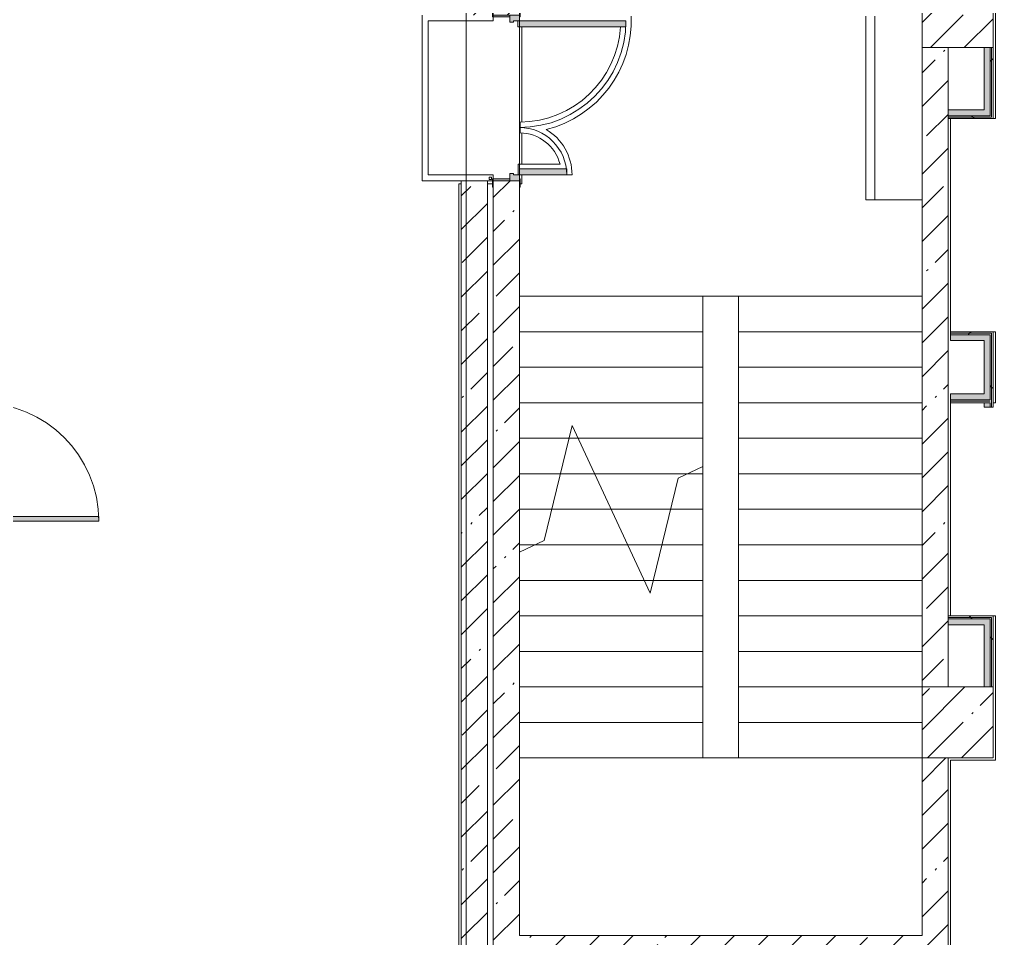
# Model space of a CAD drawing. Header units: millimetres. Extents: x 81494 to 296443, y -8553 to 29000.
# Drawn here: x 203973 to 212213, y 15175 to 22937 of the extents above; entities that cross this region are included whole.
import ezdxf

# ---------------------------------------------------------------- set-up
doc = ezdxf.new("R2010")
doc.units = ezdxf.units.MM
for name, color, linetype, lineweight, true_color in [('A-DOOR-5', 7, 'Continuous', 5, 0xe2e2e2), ('A-DOOR-6', 7, 'Continuous', 5, 0xaaaaaa), ('A-DOOR-FRAM-4', 7, 'Continuous', 5, 0xe2e2e2), ('A-DOOR-FRAM-5', 7, 'Continuous', 5, 0xaaaaaa), ('A-FLOR-2', 7, 'Continuous', 5, 0xaaaaaa), ('I-WALL-1', 7, 'Continuous', 5, 0xe7e7e7)]:
    doc.layers.add(name, color=color, linetype=linetype, lineweight=lineweight, true_color=true_color)
for name, color, linetype, lineweight in [('A-WALL', 7, 'Continuous', 9), ('A-WALL-4', 7, 'Continuous', 5), ('I-WALL-3', 7, 'Continuous', 5), ('S-COLS-1', 7, 'Continuous', 5), ('S-STRS-2', 7, 'Continuous', 5), ('S-STRS-MBND-1', 7, 'Continuous', 5), ('Оси', 7, 'Continuous', 9)]:
    doc.layers.add(name, color=color, linetype=linetype, lineweight=lineweight)
pattern_1 = [(45, (169433.17, 0), (-285.123, 285.123), []), (45, (169718.3, 0), (-285.123, 285.123), [504.031, -100.806, 16.764, -84.042])]
pattern_2 = [(45, (169433.2, 0), (-530.33, 530.33), []), (135, (169433.2, 0), (-530.33, -530.33), [])]

# ---------------------------------------------------------------- blocks, each defined once
blk = doc.blocks.new('BSC_Колонна _Прямоугольная - 600х600-V209-1_3_4_птичка')
at = {"layer": 'S-COLS-1'}
h = blk.add_hatch(dxfattribs=at)
h.set_pattern_fill('FP_140', color=256, style=0, pattern_type=2)
h.set_pattern_definition([(45, (-42460, -17000), (-285.123, 285.123), []), (45, (-42174.88, -17000), (-285.123, 285.123), [504.031, -100.806, 16.764, -84.042])])
h.paths.add_polyline_path([(-300, -300), (300, -300), (300, 300), (-300, 300), (-300, 265.8)])
for p, q in [((300, 300), (-300, 300)), ((-300, 300), (-300, -300)), ((300, -300), (300, 300)), ((-300, -300), (300, -300))]:
    blk.add_line(p, q, dxfattribs=at)
blk = doc.blocks.new('BSC_Колонна _Прямоугольная - 600х600-V210-1_3_4_птичка')
at = {"layer": 'S-COLS-1'}
h = blk.add_hatch(dxfattribs=at)
h.set_pattern_fill('FP_141', color=256, style=0, pattern_type=2)
h.set_pattern_definition([(45, (-42460, -23000), (-285.123, 285.123), []), (45, (-42174.88, -23000), (-285.123, 285.123), [504.031, -100.806, 16.764, -84.042])])
h.paths.add_polyline_path([(300, -300), (300, 300), (-300, 300), (-300, -300), (-80, -300)])
for p, q in [((300, 300), (-300, 300)), ((-300, 300), (-300, -300)), ((300, -300), (300, 300)), ((-300, -300), (300, -300))]:
    blk.add_line(p, q, dxfattribs=at)
blk = doc.blocks.new('110_Дверь_СКБ_2Ст - Д-1 Лестничная клетка EIS60-24280000-1_3_4_птичка')
at = {"layer": 'A-DOOR-5'}
for points in [[(-637.5, 1010), (-637.5, 110), (-587.5, 110), (-587.5, 1010), (-617.3, 1010)], [(639.2, 510), (612.5, 510), (612.5, 110), (662.5, 110), (662.5, 510)], [(702.2, 30), (697.5, 30), (702.2, -110), (712.5, -110), (712.5, 30), (706.7, 30)]]:
    blk.add_hatch(color=256, dxfattribs=at).paths.add_polyline_path(points)
h = blk.add_hatch(color=256, dxfattribs=at)
h.paths.add_polyline_path([(712.5, 110), (662.5, 109.3), (662.5, 60), (652.5, 60), (652.5, 30), (712.5, 30)])
h.paths.add_polyline_path([(-687.5, 110), (-685.4, 30), (-627.5, 31.7), (-627.5, 60), (-637.5, 60), (-637.5, 110), (-685.4, 110)])
at = {"layer": 'A-DOOR-FRAM-4'}
for points in [[(-685.4, 118), (-742.5, 118), (-742.5, 110), (-672.5, 110), (-672.5, 118)], [(706.7, 118), (697.5, 118), (697.5, 110), (767.5, 110), (767.5, 118), (712.5, 118)], [(-687.5, 30), (-685.4, -110), (-672.5, -110), (-673.1, 30), (-685.4, 30)], [(-687.5, -110), (-742.5, -110), (-742.5, -118), (-672.5, -118), (-673.1, -110), (-685.4, -110)], [(767.5, -110), (697.5, -110), (702.2, -118), (767.5, -118)]]:
    blk.add_hatch(color=256, dxfattribs=at).paths.add_polyline_path(points)
at = {"layer": 'A-DOOR-6'}
for p, q in [((-637.5, 1010), (-637.5, 110)), ((-587.5, 1010), (-637.5, 1010)), ((-587.5, 110), (-587.5, 1010)), ((662.5, 510), (612.5, 510)), ((612.5, 510), (612.5, 110)), ((662.5, 110), (662.5, 510)), ((-637.5, 110), (-587.5, 110)), ((612.5, 110), (662.5, 110))]:
    blk.add_line(p, q, dxfattribs=at)
for centre, radius, start, end in [((-637.5, 110), 900, 0, 90), ((662.5, 110), 400, 90, 180)]:
    blk.add_arc(centre, radius, start, end, dxfattribs=at)
at = {"layer": 'A-DOOR-FRAM-5'}
for p, q in [((-672.5, 118), (-742.5, 118)), ((-742.5, 118), (-742.5, 110)), ((-742.5, 110), (-672.5, 110)), ((-637.5, 110), (-687.5, 110)), ((-687.5, 110), (-687.5, 30)), ((-672.5, 110), (-672.5, 118)), ((-637.5, 60), (-637.5, 110)), ((662.5, 110), (662.5, 60)), ((712.5, 110), (662.5, 110)), ((767.5, 118), (697.5, 118)), ((697.5, 118), (697.5, 110)), ((697.5, 110), (767.5, 110)), ((712.5, 30), (712.5, 110)), ((767.5, 110), (767.5, 118)), ((-687.5, 30), (-627.5, 30)), ((-672.5, 30), (-687.5, 30)), ((-687.5, 30), (-687.5, -110)), ((-672.5, -110), (-672.5, 30)), ((-627.5, 60), (-637.5, 60)), ((-627.5, 30), (-627.5, 60)), ((662.5, 60), (652.5, 60)), ((652.5, 60), (652.5, 30)), ((652.5, 30), (712.5, 30)), ((712.5, 30), (697.5, 30)), ((697.5, 30), (697.5, -110)), ((712.5, -110), (712.5, 30)), ((-672.5, -110), (-742.5, -110)), ((-742.5, -110), (-742.5, -118)), ((-742.5, -118), (-672.5, -118)), ((-687.5, -110), (-672.5, -110)), ((-672.5, -118), (-672.5, -110)), ((697.5, -110), (712.5, -110)), ((767.5, -110), (697.5, -110)), ((697.5, -110), (697.5, -118)), ((697.5, -118), (767.5, -118)), ((767.5, -118), (767.5, -110))]:
    blk.add_line(p, q, dxfattribs=at)
blk = doc.blocks.new('110_Дверь_СКБ_1Ст_Внутренняя1 - Д-4к_п__1100x2100h_Артистические EI30-23988509-1_3_4_птичка')
at = {"layer": 'A-DOOR-5'}
h = blk.add_hatch(color=256, dxfattribs=at)
h.paths.add_polyline_path([(537.5, 100), (512.5, 100), (512.5, 60), (502.5, 60), (502.5, 20), (537.5, 20)])
h.paths.add_polyline_path([(-477.5, 60), (-487.5, 60), (-487.5, 100), (-512.5, 100), (-512.5, 20), (-477.5, 20), (-477.5, 44)])
at = {"layer": 'A-DOOR-6'}
h = blk.add_hatch(dxfattribs=at)
h.set_pattern_fill('FP_30', color=256, style=0, pattern_type=2)
h.set_pattern_definition([(135, (1751.41, 164.685), (-14.14214, -14.14214), []), (225, (1751.41, 164.685), (14.14214, -14.14214), [])])
h.paths.add_polyline_path([(562.5, 100), (537.5, 100), (537.5, -100), (562.5, -100)])
at = {"layer": 'A-DOOR-FRAM-4'}
for points in [[(512.5, 409.2), (512.5, 1100), (472.5, 1100), (472.5, 100), (512.5, 100), (512.5, 120)], [(-497.5, 100), (-497.5, 108), (-567.5, 108), (-567.5, 100), (-512.5, 100)], [(592.5, 108), (522.5, 108), (522.5, 100), (592.5, 100)], [(-497.5, 20), (-512.5, 20), (-512.5, -100), (-497.5, -100), (-497.5, -72.6)], [(537.5, 20), (522.5, 20), (522.5, -100), (537.5, -100)], [(-497.5, -108), (-497.5, -100), (-567.5, -100), (-567.5, -108), (-512.5, -108)], [(592.5, -108), (592.5, -100), (522.5, -100), (522.5, -108), (562.5, -108)]]:
    blk.add_hatch(color=256, dxfattribs=at).paths.add_polyline_path(points)
at = {"layer": 'A-DOOR-FRAM-5'}
h = blk.add_hatch(dxfattribs=at)
h.set_pattern_fill('FP_31', color=256, style=0, pattern_type=2)
h.set_pattern_definition([(45, (-371.384, 164.685), (-14.1421, 14.1421), []), (135, (-371.384, 164.685), (-14.1421, -14.1421), [])])
h.paths.add_polyline_path([(-512.5, -100), (-512.5, 100), (-537.5, 100), (-537.5, -100)])
at = {"layer": 'A-DOOR-6'}
for p, q in [((512.5, 1100), (472.5, 1100)), ((472.5, 1100), (472.5, 100)), ((512.5, 100), (512.5, 1100)), ((472.5, 100), (512.5, 100))]:
    blk.add_line(p, q, dxfattribs=at)
blk.add_arc((512.5, 100), 1000, 90, 180, dxfattribs=at)
at = {"layer": 'A-DOOR-FRAM-5'}
for p, q in [((-497.5, 108), (-567.5, 108)), ((-567.5, 108), (-567.5, 100)), ((-567.5, 100), (-497.5, 100)), ((-512.5, 100), (-537.5, 100)), ((-537.5, 100), (-537.5, -100)), ((-487.5, 100), (-512.5, 100)), ((-512.5, 100), (-512.5, 20)), ((-512.5, -100), (-512.5, 100)), ((-497.5, 100), (-512.5, 100)), ((-512.5, 100), (-512.5, 99)), ((-512.5, 99), (-497.5, 99)), ((-497.5, 100), (-497.5, 108)), ((-497.5, 99), (-497.5, 100)), ((-487.5, 60), (-487.5, 100)), ((512.5, 100), (512.5, 60)), ((537.5, 100), (512.5, 100)), ((592.5, 108), (522.5, 108)), ((522.5, 108), (522.5, 100)), ((537.5, 100), (522.5, 100)), ((522.5, 100), (522.5, 99)), ((522.5, 100), (592.5, 100)), ((522.5, 99), (537.5, 99)), ((537.5, 20), (537.5, 100)), ((562.5, 100), (537.5, 100)), ((537.5, 100), (537.5, -100)), ((537.5, 99), (537.5, 100)), ((562.5, -100), (562.5, 100)), ((592.5, 100), (592.5, 108)), ((-512.5, 20), (-477.5, 20)), ((-497.5, 20), (-512.5, 20)), ((-512.5, 20), (-512.5, -100)), ((-497.5, -100), (-497.5, 20)), ((-477.5, 60), (-487.5, 60)), ((-477.5, 20), (-477.5, 60)), ((512.5, 60), (502.5, 60)), ((502.5, 60), (502.5, 20)), ((502.5, 20), (537.5, 20)), ((537.5, 20), (522.5, 20)), ((522.5, 20), (522.5, -100)), ((537.5, -100), (537.5, 20)), ((-497.5, -100), (-567.5, -100)), ((-567.5, -100), (-567.5, -108)), ((-567.5, -108), (-497.5, -108)), ((-537.5, -100), (-512.5, -100)), ((-512.5, -100), (-497.5, -100)), ((-497.5, -108), (-497.5, -100)), ((522.5, -100), (537.5, -100)), ((592.5, -100), (522.5, -100)), ((522.5, -100), (522.5, -108)), ((522.5, -108), (592.5, -108)), ((537.5, -100), (562.5, -100)), ((592.5, -108), (592.5, -100))]:
    blk.add_line(p, q, dxfattribs=at)
blk = doc.blocks.new('Зашивка приборов отопления6 - Зашивка приборов отопления-33276534-1_3_4_птичка')
at = {"layer": 'A-WALL-4'}
for p, q in [((75235, 535), (73684.6, 535)), ((73684.6, 535), (73684.6, 460)), ((73684.6, 460), (73684.6, 60)), ((73684.6, 460), (75235, 460)), ((75235, 460), (73685, 460)), ((73685, 460), (73685, 60))]:
    blk.add_line(p, q, dxfattribs=at)

msp = doc.modelspace()

# ---------------------------------------------------------------- hatches: boundary and pattern name
at = {"layer": 'I-WALL-1'}
for points in [[(212168.2, 22125), (212168.2, 22700), (212118.2, 22700), (212118.2, 22125)], [(211833.2, 22125), (212118.2, 22125), (212118.2, 22175), (211813.2, 22175), (211813.2, 22125)], [(212118.2, 20225), (212118.2, 20275), (211834.2, 20275), (211834.2, 20225), (212046.9, 20225)], [(212118.2, 19725), (212118.2, 19775), (211834.2, 19775), (211834.2, 19725)], [(211813.2, 17825), (212118.2, 17825), (212118.2, 17875), (211813.2, 17875)], [(212168.2, 17300), (212168.2, 17875), (212118.2, 17875), (212118.2, 17300)]]:
    msp.add_hatch(color=256, dxfattribs=at).paths.add_polyline_path(points)
h = msp.add_hatch(color=256, dxfattribs=at)
h.paths.add_polyline_path([(212118.2, 19662.5), (212168.2, 19662.5), (212168.2, 19700), (212118.2, 19700)])
h.paths.add_polyline_path([(212168.2, 19725), (212168.2, 20275), (212118.2, 20275), (212118.2, 19725), (212158.8, 19725)])
at = {"layer": 'I-WALL-3'}
h = msp.add_hatch(dxfattribs=at)
h.set_pattern_fill('FP_96', color=256, style=0, pattern_type=2)
h.set_pattern_definition(pattern_1)
h.paths.add_polyline_path([(208193.2, 10450), (208191.1, 12125), (207973.2, 12125), (207973.2, 10450)])
h.paths.add_polyline_path([(208187.6, 13525), (208193.2, 13530.4), (208193.2, 21575.3), (207973.2, 21575.3), (207973.2, 13525)])
h.paths.add_polyline_path([(208193.2, 22975.3), (208193.2, 23420.3), (207973.2, 23420.3), (207973.2, 22975.3), (208143.2, 22975.3)])
h = msp.add_hatch(dxfattribs=at)
h.set_pattern_fill('FP_96', color=256, style=0, pattern_type=2)
h.set_pattern_definition(pattern_1)
h.paths.add_polyline_path([(207923.2, 15200), (207923.2, 21575.3), (207703.2, 21575.3), (207703.2, 15200)])
h.paths.add_polyline_path([(207703.2, 22975.3), (207923.2, 22975.3), (207923.2, 23400), (207703.2, 23400), (207703.2, 23004)])
h = msp.add_hatch(dxfattribs=at)
h.set_pattern_fill('FP_96', color=256, style=0, pattern_type=2)
h.set_pattern_definition(pattern_1)
h.paths.add_polyline_path([(211593.2, 17300), (211813.2, 17300), (211813.2, 22700), (211593.2, 22700), (211593.2, 17900)])
h = msp.add_hatch(dxfattribs=at)
h.set_pattern_fill('FP_214', color=256, style=0, pattern_type=2)
h.set_pattern_definition(pattern_2)
h.paths.add_polyline_path([(212180.7, 22112.5), (212180.7, 22700), (212168.2, 22700), (212168.2, 22112.5)])
h = msp.add_hatch(dxfattribs=at)
h.set_pattern_fill('FP_214', color=256, style=0, pattern_type=2)
h.set_pattern_definition(pattern_2)
h.paths.add_polyline_path([(212193.2, 22100), (212193.2, 22700), (212180.7, 22700), (212180.7, 22100)])
h = msp.add_hatch(dxfattribs=at)
h.set_pattern_fill('FP_214', color=256, style=0, pattern_type=2)
h.set_pattern_definition(pattern_2)
h.paths.add_polyline_path([(211813.2, 22112.5), (212168.2, 22112.5), (212168.2, 22125), (211813.2, 22125)])
h = msp.add_hatch(dxfattribs=at)
h.set_pattern_fill('FP_214', color=256, style=0, pattern_type=2)
h.set_pattern_definition(pattern_2)
h.paths.add_polyline_path([(211833.2, 22100), (212180.7, 22100), (212180.7, 22112.5), (211813.2, 22112.5), (211813.2, 22100)])
h = msp.add_hatch(dxfattribs=at)
h.set_pattern_fill('FP_214', color=256, style=0, pattern_type=2)
h.set_pattern_definition(pattern_2)
h.paths.add_polyline_path([(212180.7, 20287.5), (212180.4, 20300), (211834.2, 20300), (211834.2, 20287.5), (212168.2, 20287.5)])
h = msp.add_hatch(dxfattribs=at)
h.set_pattern_fill('FP_214', color=256, style=0, pattern_type=2)
h.set_pattern_definition(pattern_2)
h.paths.add_polyline_path([(212168.2, 20275), (212168.2, 20287.5), (211834.2, 20287.5), (211834.2, 20275), (212157, 20275)])
h = msp.add_hatch(dxfattribs=at)
h.set_pattern_fill('FP_214', color=256, style=0, pattern_type=2)
h.set_pattern_definition(pattern_2)
h.paths.add_polyline_path([(212180.7, 19662.5), (212180.7, 20287.5), (212168.2, 20287.5), (212168.2, 19662.5)])
h = msp.add_hatch(dxfattribs=at)
h.set_pattern_fill('FP_214', color=256, style=0, pattern_type=2)
h.set_pattern_definition(pattern_2)
h.paths.add_polyline_path([(212193.2, 19662.5), (212193.2, 20300), (212180.7, 20300), (212180.7, 19662.5)])
h = msp.add_hatch(dxfattribs=at)
h.set_pattern_fill('FP_214', color=256, style=0, pattern_type=2)
h.set_pattern_definition(pattern_2)
h.paths.add_polyline_path([(211813.2, 17887.5), (212180.7, 17887.5), (212180.4, 17900), (211813.2, 17900)])
h = msp.add_hatch(dxfattribs=at)
h.set_pattern_fill('FP_214', color=256, style=0, pattern_type=2)
h.set_pattern_definition(pattern_2)
h.paths.add_polyline_path([(211813.2, 17875), (212168.2, 17875), (212167.9, 17887.5), (211813.2, 17887.5)])
h = msp.add_hatch(dxfattribs=at)
h.set_pattern_fill('FP_214', color=256, style=0, pattern_type=2)
h.set_pattern_definition(pattern_2)
h.paths.add_polyline_path([(212168.2, 17300), (212180.7, 17300), (212180.7, 17887.5), (212168.2, 17887.5), (212168.2, 17825)])
h = msp.add_hatch(dxfattribs=at)
h.set_pattern_fill('FP_214', color=256, style=0, pattern_type=2)
h.set_pattern_definition(pattern_2)
h.paths.add_polyline_path([(212180.7, 17300), (212193.2, 17300), (212193.2, 17900), (212180.7, 17900), (212180.7, 17825)])
h = msp.add_hatch(dxfattribs=at)
h.set_pattern_fill('FP_96', color=256, style=0, pattern_type=2)
h.set_pattern_definition(pattern_1)
h.paths.add_polyline_path([(211593.2, 15200), (211813.2, 15200), (211813.2, 16700), (211593.2, 16700), (211593.2, 16680)])
h = msp.add_hatch(dxfattribs=at)
h.set_pattern_fill('FP_96', color=256, style=0, pattern_type=2)
h.set_pattern_definition(pattern_1)
h.paths.add_polyline_path([(207923.2, 11200), (207923.2, 12125), (207703.2, 12125), (207703.2, 11200), (207869.3, 11200)])
h.paths.add_polyline_path([(207753.2, 13525), (207923.2, 13525), (207923.2, 15200), (207703.2, 15200), (207703.2, 13525)])
h = msp.add_hatch(dxfattribs=at)
h.set_pattern_fill('FP_96', color=256, style=0, pattern_type=2)
h.set_pattern_definition(pattern_1)
h.paths.add_polyline_path([(210489.3, 14980), (211813.2, 14980), (211813.2, 15200), (208193.2, 15200), (208193.2, 14980), (209893.2, 14980)])

# ---------------------------------------------------------------- linework, layer by layer
at = {"layer": 'A-FLOR-2'}
for p, q in [((212213.2, 23320), (212213.2, 22100)), ((207373.2, 22975.3), (207373.2, 21575.3)), ((207423.2, 21625.3), (207423.2, 22925.3)), ((207423.2, 22925.3), (207973.2, 22925.3)), ((207973.2, 22925.3), (207973.2, 22960.3)), ((208179.1, 22925.3), (208179.1, 22875.3)), ((208179.1, 22875.3), (208193.2, 22875.3)), ((208193.2, 22875.3), (208193.2, 21715.3)), ((208213.2, 22071.2), (208213.2, 22875.3)), ((211833.2, 22100), (211833.2, 20300.5)), ((212213.2, 22100), (212193.2, 22100)), ((208199.1, 22070.3), (208199.1, 21980.2)), ((208213.2, 21715.3), (208213.2, 21978.7)), ((208536.6, 21715.3), (208182.1, 21715.3)), ((208182.1, 21715.3), (208182.1, 21625.3)), ((207973.2, 21625.3), (207423.2, 21625.3)), ((207973.2, 21590.3), (207973.2, 21625.3)), ((208213.2, 21550.3), (208213.2, 21625.3)), ((208593.2, 21625.3), (208638.2, 21625.3)), ((207373.2, 21575.3), (207703.2, 21575.3)), ((207683.2, 13475), (207683.2, 21550.3)), ((207683.2, 21550.3), (207704, 21550.3)), ((207923.2, 21575.3), (207965.2, 21575.3)), ((207923.2, 21550.3), (207965.2, 21550.3)), ((208201.2, 21550.3), (208213.2, 21550.3)), ((211833.2, 20300.5), (212213.2, 20300.5)), ((212213.2, 20300.5), (212213.2, 19700.5)), ((211833.2, 19700.5), (211833.2, 17900)), ((212213.2, 19700.5), (212192.4, 19700.5)), ((212193.2, 17900), (212213.2, 17900)), ((212213.2, 17900), (212213.2, 16680)), ((212213.2, 16680), (211833.2, 16680)), ((211833.2, 16680), (211833.2, 15102.5))]:
    msp.add_line(p, q, dxfattribs=at)
for centre, radius, start, end in [((208193.2, 22925.3), 945, 283.90489, 2.42594), ((208193.2, 22925.3), 855, 270.39464, 356.64746), ((208193.2, 21625.3), 445, 0, 59.31464), ((208193.2, 21625.3), 355, 14.68597, 89.0495)]:
    msp.add_arc(centre, radius, start, end, dxfattribs=at)
at = {"layer": 'A-WALL'}
for p, q in [((212168.2, 22125), (212168.2, 22700)), ((212180.7, 22112.5), (212180.7, 22700)), ((211813.2, 22175), (211813.2, 22100)), ((211813.2, 22125), (212168.2, 22125)), ((211813.2, 22112.5), (212180.7, 22112.5)), ((212180.7, 20287.5), (211834.2, 20287.5)), ((212168.2, 20275), (211834.2, 20275)), ((212168.2, 19725), (212168.2, 20275)), ((212180.7, 19662.5), (212180.7, 20287.5)), ((211834.2, 19725), (212168.2, 19725)), ((211834.2, 19712.5), (212168.2, 19712.5)), ((212168.2, 19700), (212118.2, 19700)), ((212168.2, 19662.5), (212168.2, 19700)), ((211813.2, 17900), (211813.2, 17825)), ((212180.7, 17887.5), (211813.2, 17887.5)), ((212180.7, 17300), (212180.7, 17887.5)), ((212168.2, 17875), (211813.2, 17875)), ((212168.2, 17300), (212168.2, 17875))]:
    msp.add_line(p, q, dxfattribs=at)
at = {"layer": 'A-WALL-4'}
for p, q in [((207958.2, 21606.3), (207938.2, 21606.3)), ((207938.2, 21606.3), (207938.2, 21586.3)), ((207958.2, 21586.3), (207958.2, 21606.3)), ((207938.2, 21586.3), (207958.2, 21586.3))]:
    msp.add_line(p, q, dxfattribs=at)
at = {"layer": 'I-WALL-3'}
for p, q in [((211593.2, 22700), (211593.2, 17300)), ((211813.2, 22175), (211813.2, 22700)), ((212118.2, 22700), (212118.2, 22175)), ((212193.2, 22100), (212193.2, 22700)), ((212118.2, 22175), (211813.2, 22175)), ((211813.2, 17900), (211813.2, 22100)), ((211813.2, 22100), (212193.2, 22100)), ((207923.2, 21575.3), (207703.2, 21575.3)), ((207703.2, 21575.3), (207703.2, 13580)), ((207923.2, 13580), (207923.2, 21575.3)), ((207973.2, 21520.3), (207973.2, 13525)), ((208193.2, 15200), (208193.2, 21520.3)), ((212193.2, 20300), (211834.2, 20300)), ((211834.2, 20300), (211834.2, 20225)), ((212193.2, 19662.5), (212193.2, 20300)), ((211834.2, 20225), (212118.2, 20225)), ((212118.2, 20225), (212118.2, 19775)), ((212118.2, 19775), (211834.2, 19775)), ((211834.2, 19775), (211834.2, 19700)), ((211834.2, 19700), (212118.2, 19700)), ((212118.2, 19700), (212118.2, 19662.5)), ((212118.2, 19662.5), (212193.2, 19662.5)), ((212193.2, 17900), (211813.2, 17900)), ((212193.2, 17300), (212193.2, 17900)), ((211813.2, 17300), (211813.2, 17825)), ((211813.2, 17825), (212118.2, 17825)), ((212118.2, 17825), (212118.2, 17300)), ((211593.2, 16700), (211593.2, 15200)), ((211813.2, 12300), (211813.2, 16700)), ((211593.2, 15200), (208193.2, 15200))]:
    msp.add_line(p, q, dxfattribs=at)
at = {"layer": 'S-STRS-2'}
for p, q in [((209743.2, 20600), (208193.2, 20600)), ((209743.2, 20600), (208193.2, 20600)), ((209743.2, 20600), (209743.2, 20300)), ((209743.2, 20300), (208193.2, 20300)), ((209743.2, 20300), (208193.2, 20300)), ((209743.2, 20300), (209743.2, 20000)), ((209743.2, 20000), (208193.2, 20000)), ((209743.2, 20000), (208193.2, 20000)), ((209743.2, 20000), (209743.2, 19700)), ((209743.2, 19700), (208193.2, 19700)), ((209743.2, 19700), (208193.2, 19700)), ((209743.2, 19700), (209743.2, 19400)), ((208611.7, 19400), (208193.2, 19400)), ((208611.7, 19400), (208193.2, 19400)), ((209743.2, 19400), (208688.4, 19400)), ((209743.2, 19400), (208688.4, 19400)), ((209743.2, 19400), (209743.2, 19161.4)), ((208538.8, 19100), (208193.2, 19100)), ((208538.8, 19100), (208193.2, 19100)), ((209611.5, 19100), (208828.3, 19100)), ((209611.5, 19100), (208828.3, 19100)), ((208465.9, 18800), (208193.2, 18800)), ((208465.9, 18800), (208193.2, 18800)), ((209470.4, 18800), (208968.2, 18800)), ((209470.4, 18800), (208968.2, 18800)), ((208193.2, 18500), (208193.2, 18438.6)), ((208324.8, 18500), (208193.2, 18500)), ((208324.8, 18500), (208193.2, 18500)), ((209397.5, 18500), (209108.1, 18500)), ((209397.5, 18500), (209108.1, 18500)), ((209324.6, 18200), (209248, 18200)), ((209324.6, 18200), (209248, 18200))]:
    msp.add_line(p, q, dxfattribs=at)
at = {"layer": 'S-STRS-MBND-1'}
for p, q in [((208193.2, 23400), (208193.2, 20600)), ((211593.2, 20600), (211593.2, 23400)), ((208193.2, 20600), (210043.2, 20600)), ((210043.2, 20600), (211593.2, 20600)), ((210043.2, 16700), (210043.2, 20600)), ((210043.2, 20600), (211593.2, 20600)), ((211593.2, 16700), (211593.2, 20600)), ((210043.2, 20300), (211593.2, 20300)), ((210043.2, 20300), (211593.2, 20300)), ((210043.2, 20000), (211593.2, 20000)), ((210043.2, 20000), (211593.2, 20000)), ((210043.2, 19700), (211593.2, 19700)), ((210043.2, 19700), (211593.2, 19700)), ((208401.7, 18535.9), (208638, 19508.1)), ((208638, 19508.1), (209298.3, 18091.9)), ((208688.4, 19400), (208611.7, 19400)), ((208688.4, 19400), (208611.7, 19400)), ((210043.2, 19400), (211593.2, 19400)), ((210043.2, 19400), (211593.2, 19400)), ((209534.6, 19064.1), (209743.2, 19161.4)), ((209743.2, 19161.4), (209743.2, 16700)), ((208828.3, 19100), (208538.8, 19100)), ((208828.3, 19100), (208538.8, 19100)), ((209298.3, 18091.9), (209534.6, 19064.1)), ((209743.2, 19100), (209611.5, 19100)), ((209743.2, 19100), (209611.5, 19100)), ((210043.2, 19100), (211593.2, 19100)), ((210043.2, 19100), (211593.2, 19100)), ((208968.2, 18800), (208465.9, 18800)), ((208968.2, 18800), (208465.9, 18800)), ((209743.2, 18800), (209470.4, 18800)), ((209743.2, 18800), (209470.4, 18800)), ((210043.2, 18800), (211593.2, 18800)), ((210043.2, 18800), (211593.2, 18800)), ((208193.2, 18438.6), (208401.7, 18535.9)), ((209108.1, 18500), (208324.8, 18500)), ((209108.1, 18500), (208324.8, 18500)), ((209743.2, 18500), (209397.5, 18500)), ((209743.2, 18500), (209397.5, 18500)), ((210043.2, 18500), (211593.2, 18500)), ((210043.2, 18500), (211593.2, 18500)), ((208193.2, 18438.6), (208193.2, 16700)), ((209248, 18200), (208193.2, 18200)), ((209248, 18200), (208193.2, 18200)), ((209743.2, 18200), (209324.6, 18200)), ((209743.2, 18200), (209324.6, 18200)), ((210043.2, 18200), (211593.2, 18200)), ((210043.2, 18200), (211593.2, 18200)), ((209743.2, 17900), (208193.2, 17900)), ((209743.2, 17900), (208193.2, 17900)), ((210043.2, 17900), (211593.2, 17900)), ((210043.2, 17900), (211593.2, 17900)), ((209743.2, 17600), (208193.2, 17600)), ((209743.2, 17600), (208193.2, 17600)), ((210043.2, 17600), (211593.2, 17600)), ((210043.2, 17600), (211593.2, 17600)), ((209743.2, 17300), (208193.2, 17300)), ((209743.2, 17300), (208193.2, 17300)), ((210043.2, 17300), (211593.2, 17300)), ((210043.2, 17300), (211593.2, 17300)), ((209743.2, 17000), (208193.2, 17000)), ((209743.2, 17000), (208193.2, 17000)), ((210043.2, 17000), (211593.2, 17000)), ((210043.2, 17000), (211593.2, 17000)), ((208193.2, 16700), (208193.2, 15200)), ((209743.2, 16700), (208193.2, 16700)), ((209743.2, 16700), (208193.2, 16700)), ((210043.2, 16700), (209743.2, 16700)), ((210043.2, 16700), (211593.2, 16700)), ((210043.2, 16700), (211593.2, 16700)), ((211593.2, 15200), (211593.2, 16700)), ((208193.2, 15200), (211593.2, 15200))]:
    msp.add_line(p, q, dxfattribs=at)
at = {"layer": 'Оси'}
msp.add_line((207743.2, 11299.7), (207743.2, 23799.7), dxfattribs=at)

# ---------------------------------------------------------------- block references
at = {"layer": 'A-DOOR-6', "rotation": 269.9999999999999}
for name, p in [('110_Дверь_СКБ_2Ст - Д-1 Лестничная клетка EIS60-24280000-1_3_4_птичка', (208083.2, 22287.8)), ('110_Дверь_СКБ_1Ст_Внутренняя1 - Д-4к_п__1100x2100h_Артистические EI30-23988509-1_3_4_птичка', (203543.2, 19212.5))]:
    msp.add_blockref(name, p, dxfattribs=at)
at = {"layer": 'A-WALL-4', "rotation": 89.9999999999998}
msp.add_blockref('Зашивка приборов отопления6 - Зашивка приборов отопления-33276534-1_3_4_птичка', (211653.2, -52270), dxfattribs=at)
at = {"layer": 'S-COLS-1'}
for name, p in [('BSC_Колонна _Прямоугольная - 600х600-V210-1_3_4_птичка', (211893.2, 23000)), ('BSC_Колонна _Прямоугольная - 600х600-V209-1_3_4_птичка', (211893.2, 17000))]:
    msp.add_blockref(name, p, dxfattribs=at)

doc.saveas('drawing.dxf')
